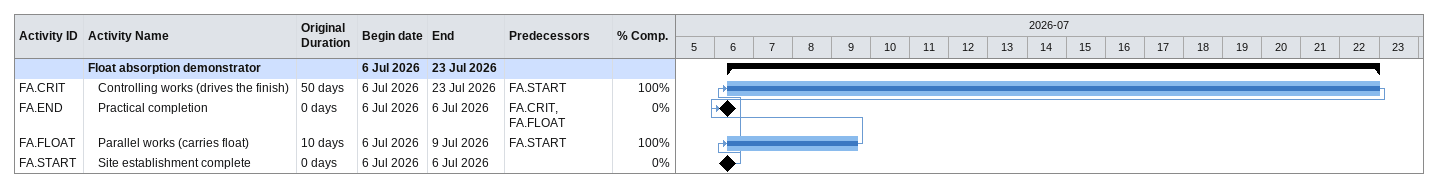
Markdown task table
| ID | Level | Task | Original duration | Start | Finish | Predecessors | % complete |
|---|---|---|---|---|---|---|---|
|  | 1 | **Float absorption demonstrator** |  | 2026-07-06 | 2026-07-23 |  |  |
| FA.CRIT | 2 | Controlling works (drives the finish) | 50d | 2026-07-06 | 2026-07-23 | FA.START | 100 |
| FA.END | 2 | Practical completion | 0d | 2026-07-06 | 2026-07-06 | FA.CRIT, FA.FLOAT | 0 |
| FA.FLOAT | 2 | Parallel works (carries float) | 10d | 2026-07-06 | 2026-07-09 | FA.START | 100 |
| FA.START | 2 | Site establishment complete | 0d | 2026-07-06 | 2026-07-06 |  | 0 |
